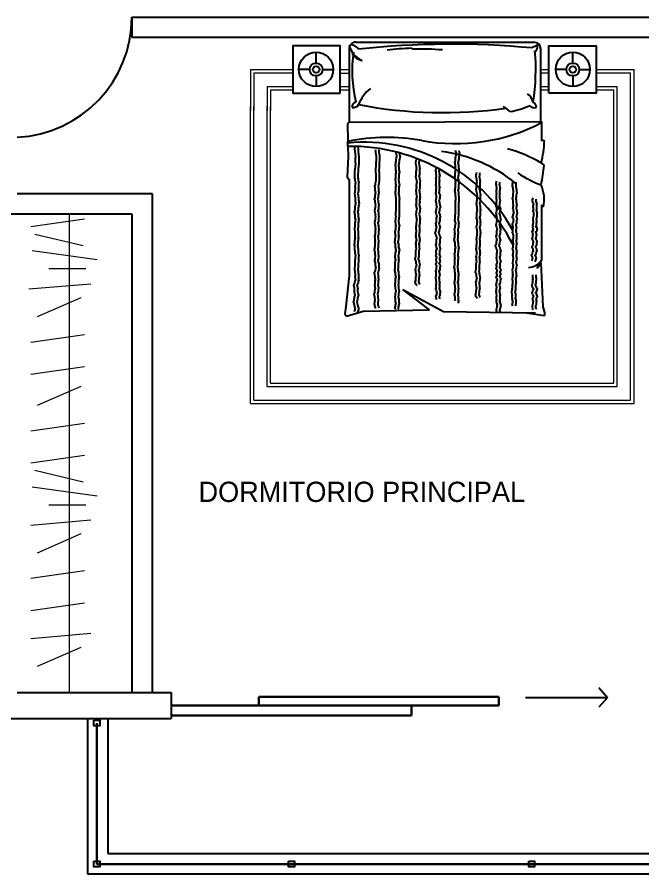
# Model space of a CAD drawing. Header units: metres. Extents: x -525 to 413, y -37 to 272.
# Drawn here: x 145.41 to 150.04, y 42.62 to 48.97 of the extents above; entities that cross this region are included whole.
import ezdxf

# ---------------------------------------------------------------- set-up
doc = ezdxf.new("R2010")
doc.units = ezdxf.units.M
doc.header["$MEASUREMENT"] = 0
doc.layers.get('0').update_dxf_attribs({"color": 254})
for name, color, linetype in [('arboles', 254, 'Continuous'), ('mobi alcolchonado', 254, 'Continuous'), ('MOBILIARIO2', 254, 'Continuous'), ('PUERTAS', 254, 'Continuous')]:
    doc.layers.add(name, color=color, linetype=linetype)
doc.layers.add('muebles', color=254, linetype='Continuous', lineweight=5)
doc.layers.add('ventanas', color=254, linetype='Continuous', lineweight=30)
doc.styles.get("Standard").update_dxf_attribs({"font": 'HTOWERT.TTF', "height": 0.08})

# ---------------------------------------------------------------- blocks, each defined once
blk = doc.blocks.new('A$C2820749F')
at = {"layer": 'mobi alcolchonado'}
for p, q in [((0.0318, 1.9902), (0.0318, 1.4358)), ((0.0818, 2.0289), (1.4005, 2.0289)), ((1.4505, 1.9902), (1.4505, 1.4402)), ((0.0318, 1.4358), (0.0191, 1.4272)), ((0.0191, 1.4272), (0.0222, 1.2934)), ((0.0318, 1.4358), (1.4505, 1.4419)), ((1.4541, 1.4401), (1.4576, 1.4371)), ((1.4576, 1.4371), (1.4563, 1.2945)), ((0.023, 1.2566), (0.0247, 1.1831)), ((0.0247, 1.1831), (0.0168, 1.0295)), ((1.4564, 1.1325), (1.4753, 1.1163)), ((0.0168, 1.0295), (0.0318, 1.0115)), ((0.0318, 1.0115), (0.0318, 0.2993)), ((1.4559, 0.8244), (1.4571, 0.49)), ((1.4571, 0.49), (1.4561, 0.4125)), ((1.4239, 0.3509), (1.4561, 0.4125)), ((1.4552, 0.3946), (1.4239, 0.3509)), ((1.4689, 0.0681), (1.4552, 0.3946)), ((0.0318, 0.2993), (0.0084, 0.0705)), ((0.6272, 0.0469), (0.4294, 0.1969)), ((0.4294, 0.1969), (0.7297, 0.0328)), ((0.0084, 0.0705), (0, 0.0154)), ((1.4837, 0.0174), (1.4689, 0.0681)), ((0, 0.0154), (0.0126, 0)), ((0.0126, 0), (0.1359, 0.0362)), ((0.1359, 0.0362), (0.6272, 0.0469)), ((0.7297, 0.0328), (1.4132, 0.0248)), ((1.3452, 0.0248), (1.4775, 0.0026)), ((1.4775, 0.0026), (1.4837, 0.0174))]:
    blk.add_line(p, q, dxfattribs=at)
for centre, radius, start, end in [((0.0818, 1.9789), 0.05, 90, 180), ((0.1916, 2.0429), 0.1629, 192.20076, 247.36037), ((0.0438, 1.9398), 0.0687, 32.33514, 91.40227), ((0.7905, -4.3329), 6.3469, 84.6215, 96.2282), ((1.501, 1.8059), 0.2141, 109.65376, 122.68859), ((1.4005, 1.9789), 0.05, 0, 90), ((1.3631, 2.0033), 0.066, 312.46226, 3.64045), ((0.1529, 2.0079), 0.1178, 212.64341, 258.24192), ((1.0795, 1.8174), 1.0254, 172.24735, 193.0029), ((-0.1132, 1.8254), 1.5274, 350.91915, 5.28005), ((0.0928, 1.5506), 0.0381, 108.98084, 187.57807), ((0.0627, 1.5922), 0.0472, 260.65665, 326.38094), ((0.7261, 4.8325), 3.3256, 259.18397, 278.06292), ((1.1442, 1.4729), 0.0826, 38.2941, 70.05549), ((1.1387, 1.3743), 0.1655, 58.5661, 64.86862), ((1.1266, 2.0962), 0.5891, 279.61407, 294.3372), ((1.4053, 1.5896), 0.0469, 219.94286, 288.39364), ((1.3706, 1.5411), 0.0497, 4.68356, 60.58782), ((0.8207, 2.6569), 1.3796, 259.52328, 297.49189), ((0.0246, 1.2876), 0.00627, 112.10117, 250.53486), ((0.0419, 1.2696), 0.0229, 148.13053, 214.5055), ((0.3143, -0.1486), 1.4713, 80, 101.45136), ((0.144, 0.0341), 1.2535, 28.86267, 95.56453), ((1.4884, 1.3524), 0.0548, 234.34392, 260.3637), ((0.1941, 1.3909), 1.2884, 348.43222, 355.87924), ((0.0477, -0.0915), 1.3483, 27.28963, 91.05009), ((0.1924, 1.2348), 1.2884, 348.19708, 354.72555), ((1.7099, 1.6724), 0.7465, 235, 249.91987), ((1.2179, 0.8642), 0.2588, 347.52539, 24.44013), ((1.4594, 0.7942), 0.0179, 51.33875, 101.19259)]:
    blk.add_arc(centre, radius, start, end, dxfattribs=at)
at = {"layer": 'MOBILIARIO2'}
for points in [[(0.0716, 1.2566, 0.016109), (0.078, 1.1791, 0.024073), (0.0781, 1.127, 0.018694), (0.0717, 1.0507, -0.050065), (0.0711, 1.0221, -0.056677), (0.0744, 1.0054, 0.051657), (0.0781, 0.9872, 0.081685), (0.0758, 0.9517, -0.062491), (0.0711, 0.9056, -0.055675), (0.0762, 0.8677, 0.061502), (0.0804, 0.8334, 0.093427), (0.0744, 0.8013, -0.097168), (0.0688, 0.7704, -0.07769), (0.0737, 0.7418, 0.081942), (0.0781, 0.7145, 0.05009), (0.0746, 0.6809, -0.049651), (0.0711, 0.6469, -0.038952), (0.0738, 0.6112, 0.043857), (0.0758, 0.5793, 0.052705), (0.0723, 0.5527, -0.052187), (0.0688, 0.5257, -0.065973), (0.0726, 0.4895, 0.055408), (0.0781, 0.4465, 0.038659), (0.0753, 0.3998, -0.032291), (0.0711, 0.344, -0.056883), (0.0756, 0.301, 0.072358), (0.0781, 0.2671, 0.122992), (0.0722, 0.249, -0.101053), (0.0641, 0.2275, -0.148742), (0.0688, 0.1939, 0.127539), (0.0758, 0.1552, 0.105457), (0.0677, 0.1275, -0.125573), (0.0618, 0.1039, -0.14575), (0.0683, 0.0826, 0.134347), (0.0758, 0.0597, 0.073839), (0.0746, 0.0476, 0.052428), (0.0688, 0.0317)], [(0.0967, 1.2559, 0.016212), (0.1031, 1.1788, 0.024132), (0.1032, 1.1268, 0.018479), (0.0969, 1.0519, -0.049503), (0.0963, 1.0238, -0.057233), (0.0995, 1.007, 0.051743), (0.1033, 0.9886, 0.081718), (0.101, 0.9528, -0.062376), (0.0963, 0.9061, -0.056016), (0.1015, 0.8675, 0.062225), (0.1057, 0.8327, 0.092827), (0.0997, 0.8007, -0.097273), (0.0942, 0.7702, -0.077058), (0.099, 0.7421, 0.080968), (0.1033, 0.7153, 0.051015), (0.0998, 0.6812, -0.050139), (0.0962, 0.6465, -0.038829), (0.0989, 0.6104, 0.044073), (0.1009, 0.5786, 0.05256), (0.0974, 0.5521, -0.051882), (0.094, 0.5256, -0.065917), (0.0978, 0.4898, 0.055177), (0.1032, 0.4471, 0.038645), (0.1004, 0.4007, -0.03175), (0.0962, 0.3443, -0.05817), (0.101, 0.2991, 0.074982), (0.1035, 0.2639, 0.120388), (0.0977, 0.2461, -0.099922), (0.0898, 0.2251, -0.1495), (0.0944, 0.192, 0.128684), (0.1013, 0.1539, 0.103936), (0.0935, 0.1272, -0.123542), (0.0878, 0.1045, -0.142951), (0.0938, 0.084, 0.122441), (0.1018, 0.0605, 0.081719), (0.1005, 0.0451, 0.060139), (0.093, 0.0256)], [(0.225, 1.2342, 0.016834), (0.2313, 1.1874, 0.034468), (0.232, 1.1643, 0.00922), (0.229, 1.1106, -0.014186), (0.2273, 1.0757, -0.027864), (0.2289, 1.0343, 0.034884), (0.2297, 1.0011, 0.087457), (0.2255, 0.9825, -0.077501), (0.2204, 0.9615, -0.10571), (0.2232, 0.939, 0.089665), (0.2273, 0.9126, 0.091876), (0.2223, 0.8883, -0.100294), (0.218, 0.866, -0.104219), (0.2227, 0.845, 0.103855), (0.2273, 0.824, 0.085768), (0.2237, 0.8016, -0.088421), (0.2204, 0.7798, -0.073045), (0.224, 0.7584, 0.076066), (0.2273, 0.7378, 0.079828), (0.2239, 0.7145, -0.07972), (0.2204, 0.6912, -0.069238), (0.2238, 0.668, 0.06864), (0.2273, 0.6446, 0.070898), (0.2236, 0.6157, -0.075702), (0.2204, 0.5887, -0.045986), (0.2226, 0.5702, 0.045091), (0.225, 0.5514, 0.076769), (0.2216, 0.5225, -0.075317), (0.218, 0.4931, -0.065696), (0.2217, 0.4703, 0.069765), (0.225, 0.4488, 0.058047), (0.2232, 0.4315, -0.04517), (0.2204, 0.4092, -0.107598), (0.2256, 0.3799, 0.119304), (0.2297, 0.3533, 0.134303), (0.2235, 0.3365, -0.142887), (0.218, 0.3207, -0.094042), (0.221, 0.2988, 0.082548), (0.225, 0.2741, 0.054703), (0.222, 0.2477, -0.071659), (0.2204, 0.2275, -0.065726), (0.2226, 0.2161, 0.062051), (0.225, 0.2042, 0.141652), (0.2209, 0.1842, -0.127606), (0.2157, 0.1622, -0.082372), (0.2192, 0.1435, 0.083239), (0.2227, 0.1249, 0.067193), (0.2209, 0.1096, -0.05209), (0.218, 0.09, -0.075758), (0.2196, 0.0756, -0.049851), (0.2273, 0.055)], [(0.2499, 1.2367, 0.016995), (0.2563, 1.1887, 0.034524), (0.2571, 1.1649, 0.009087), (0.254, 1.1106, -0.014008), (0.2524, 1.0755, -0.028389), (0.254, 1.0324, 0.036216), (0.2548, 0.9986, 0.085799), (0.2507, 0.9806, -0.076158), (0.2458, 0.9604, -0.106727), (0.2486, 0.9381, 0.090343), (0.2527, 0.9119, 0.091358), (0.2477, 0.8881, -0.099809), (0.2436, 0.8663, -0.104145), (0.2481, 0.8456, 0.103071), (0.2528, 0.8248, 0.086935), (0.2491, 0.8021, -0.089287), (0.2457, 0.7799, -0.072441), (0.2493, 0.7585, 0.075683), (0.2527, 0.738, 0.080097), (0.2491, 0.7146, -0.080136), (0.2456, 0.6912, -0.068821), (0.2491, 0.6682, 0.06822), (0.2526, 0.6449, 0.07127), (0.2488, 0.6159, -0.075969), (0.2455, 0.5887, -0.045868), (0.2478, 0.5702, 0.045154), (0.2502, 0.5514, 0.076598), (0.2468, 0.5228, -0.075113), (0.2433, 0.4936, -0.065882), (0.2469, 0.4708, 0.069876), (0.2502, 0.4493, 0.057507), (0.2485, 0.4322, -0.043911), (0.2456, 0.4098, -0.109441), (0.2511, 0.3789, 0.121849), (0.2554, 0.351, 0.133121), (0.2491, 0.334, -0.145487), (0.2437, 0.3182, -0.09027), (0.2465, 0.2977, 0.08023), (0.2502, 0.2747, 0.055518), (0.2473, 0.2491, -0.070221), (0.2456, 0.2287, -0.068505), (0.248, 0.2166, 0.064708), (0.2506, 0.2039, 0.140191), (0.2463, 0.1837, -0.1283), (0.2412, 0.1618, -0.081106), (0.2447, 0.1435, 0.082764), (0.248, 0.1256, 0.06863), (0.2462, 0.1103, -0.055684), (0.2435, 0.0916, -0.073555), (0.2449, 0.0794, -0.046852), (0.2515, 0.0615)], [(0.3766, 1.2109, 0.036577), (0.3826, 1.1903, 0.065257), (0.3836, 1.1783, 0.081239), (0.3768, 1.1467, -0.09673), (0.3719, 1.12, -0.059687), (0.3755, 1.0929, 0.061201), (0.3789, 1.0664, 0.068087), (0.3748, 1.0351, -0.079475), (0.3719, 1.0081, -0.066482), (0.3754, 0.9897, 0.06511), (0.3789, 0.9709, 0.088365), (0.3754, 0.9417, -0.088514), (0.3719, 0.9126, -0.053898), (0.3763, 0.886, 0.072445), (0.3789, 0.866, 0.014703), (0.3778, 0.8427, -0.01338), (0.3766, 0.817, -0.011057), (0.3766, 0.7774, 0.009921), (0.3766, 0.7378, 0.044454), (0.3741, 0.7148, -0.048377), (0.3719, 0.6935, -0.125065), (0.3749, 0.6818, 0.104774), (0.3789, 0.6679, 0.140323), (0.3748, 0.648, -0.125005), (0.3696, 0.626, -0.059733), (0.372, 0.6081, 0.062195), (0.3743, 0.591, 0.076384), (0.3712, 0.5703, -0.06684), (0.3673, 0.5467, -0.115189), (0.3731, 0.5176, 0.114961), (0.3789, 0.4885, 0.097223), (0.3734, 0.4645, -0.116527), (0.3696, 0.4442, -0.051779), (0.3718, 0.4296, 0.047812), (0.3743, 0.4139, 0.078489), (0.371, 0.3798, -0.074508), (0.3673, 0.344, -0.064682), (0.372, 0.3168, 0.066772), (0.3766, 0.2904, 0.076034), (0.3731, 0.2601, -0.075656), (0.3696, 0.2298, -0.063602), (0.3734, 0.2066, 0.070388), (0.3766, 0.1855, 0.079082), (0.3734, 0.1644, -0.071502), (0.3696, 0.1412, -0.088099), (0.3733, 0.1172, 0.094007), (0.3766, 0.0946, 0.091812), (0.3731, 0.0794, -0.09253), (0.3696, 0.0643, -0.064978), (0.3701, 0.0585, -0.037379), (0.373, 0.0488)], [(0.4025, 1.2093, 0.034849), (0.4082, 1.1896, 0.063486), (0.4091, 1.1784, 0.084403), (0.4023, 1.1466, -0.098788), (0.3972, 1.1191, -0.058591), (0.4008, 1.0924, 0.060695), (0.4041, 1.0665, 0.068148), (0.4001, 1.0357, -0.079202), (0.3972, 1.009, -0.06675), (0.4006, 0.9906, 0.064998), (0.4042, 0.9717, 0.088664), (0.4007, 0.9423, -0.08935), (0.3971, 0.913, -0.053061), (0.4015, 0.8868, 0.071644), (0.404, 0.8673, 0.015298), (0.4029, 0.8433, -0.013681), (0.4016, 0.8165, -0.010889), (0.4016, 0.7765, 0.010649), (0.4016, 0.7365, 0.042768), (0.3993, 0.7156, -0.044654), (0.3973, 0.6956, -0.128784), (0.4003, 0.6832, 0.106491), (0.4047, 0.6685, 0.140372), (0.4003, 0.6477, -0.126736), (0.395, 0.6249, -0.057828), (0.3974, 0.6073, 0.061442), (0.3995, 0.5907, 0.076141), (0.3965, 0.5705, -0.065916), (0.3926, 0.5472, -0.116085), (0.3985, 0.5179, 0.115201), (0.4044, 0.4883, 0.097759), (0.3988, 0.4639, -0.118144), (0.395, 0.4435, -0.049819), (0.3971, 0.4295, 0.04634), (0.3994, 0.4146, 0.079345), (0.3962, 0.3808, -0.074617), (0.3925, 0.3449, -0.064869), (0.3973, 0.3176, 0.066843), (0.4018, 0.2911, 0.075858), (0.3983, 0.2608, -0.075529), (0.3948, 0.2303, -0.063913), (0.3987, 0.2068, 0.070745), (0.4019, 0.1855, 0.078628), (0.3987, 0.1644, -0.070918), (0.3949, 0.1411, -0.091738), (0.399, 0.1159, 0.104246), (0.402, 0.0936, 0.077322), (0.3985, 0.0784, -0.076658), (0.395, 0.0631, -0.044784), (0.395, 0.0583, -0.024817), (0.3964, 0.0497)], [(0.8175, 1.2285, 0.036577), (0.8235, 1.2079, 0.065257), (0.8245, 1.1958, 0.081239), (0.8177, 1.1643, -0.09673), (0.8128, 1.1376, -0.059687), (0.8164, 1.1104, 0.061201), (0.8198, 1.084, 0.068087), (0.8157, 1.0527, -0.079475), (0.8128, 1.0257, -0.066482), (0.8163, 1.0073, 0.06511), (0.8198, 0.9884, 0.088365), (0.8163, 0.9593, -0.088514), (0.8128, 0.9302, -0.053898), (0.8172, 0.9035, 0.072445), (0.8198, 0.8836, 0.014703), (0.8187, 0.8602, -0.01338), (0.8175, 0.8346, -0.011057), (0.8175, 0.795, 0.009921), (0.8175, 0.7554, 0.044454), (0.815, 0.7323, -0.048377), (0.8128, 0.7111, -0.125065), (0.8158, 0.6993, 0.104774), (0.8198, 0.6855, 0.140323), (0.8157, 0.6656, -0.125005), (0.8105, 0.6435, -0.059733), (0.8129, 0.6257, 0.062195), (0.8151, 0.6086, 0.076384), (0.8121, 0.5879, -0.06684), (0.8082, 0.5643, -0.115189), (0.814, 0.5352, 0.114961), (0.8198, 0.506, 0.097223), (0.8143, 0.482, -0.116527), (0.8105, 0.4618, -0.051779), (0.8127, 0.4472, 0.047812), (0.8151, 0.4315, 0.078489), (0.8119, 0.3974, -0.074508), (0.8082, 0.3616, -0.064682), (0.8129, 0.3343, 0.066772), (0.8175, 0.308, 0.076034), (0.814, 0.2777, -0.075656), (0.8105, 0.2474, -0.063602), (0.8143, 0.2241, 0.070388), (0.8175, 0.2031, 0.079082), (0.8143, 0.182, -0.071502), (0.8105, 0.1588, -0.088099), (0.8142, 0.1348, 0.094007), (0.8175, 0.1122, 0.091812)], [(0.8434, 1.2269, 0.034849), (0.8491, 1.2072, 0.063486), (0.85, 1.196, 0.084403), (0.8432, 1.1642, -0.098788), (0.8381, 1.1367, -0.058591), (0.8417, 1.11, 0.060695), (0.845, 1.0841, 0.068148), (0.841, 1.0532, -0.079202), (0.8381, 1.0266, -0.06675), (0.8415, 1.0081, 0.064998), (0.8451, 0.9893, 0.088664), (0.8416, 0.9599, -0.08935), (0.838, 0.9305, -0.053061), (0.8424, 0.9044, 0.071644), (0.8449, 0.8848, 0.015298), (0.8438, 0.8608, -0.013681), (0.8425, 0.834, -0.010889), (0.8425, 0.7941, 0.010649), (0.8425, 0.7541, 0.042768), (0.8402, 0.7332, -0.044654), (0.8382, 0.7132, -0.128784), (0.8412, 0.7008, 0.106491), (0.8456, 0.6861, 0.140372), (0.8412, 0.6653, -0.126736), (0.8359, 0.6424, -0.057828), (0.8383, 0.6249, 0.061442), (0.8404, 0.6083, 0.076141), (0.8374, 0.5881, -0.065916), (0.8335, 0.5648, -0.116085), (0.8394, 0.5355, 0.115201), (0.8453, 0.5059, 0.097759), (0.8397, 0.4815, -0.118144), (0.8359, 0.4611, -0.049819), (0.838, 0.4471, 0.04634), (0.8403, 0.4321, 0.079345), (0.8371, 0.3983, -0.074617), (0.8334, 0.3625, -0.064869), (0.8382, 0.3352, 0.066843), (0.8427, 0.3087, 0.075858), (0.8392, 0.2784, -0.075529), (0.8357, 0.2479, -0.063913), (0.8396, 0.2244, 0.070745), (0.8428, 0.2031, 0.078628), (0.8396, 0.182, -0.070918), (0.8358, 0.1587, -0.091738), (0.8399, 0.1335, 0.104246), (0.8429, 0.1112, 0.077322), (0.8394, 0.096, -0.076658)], [(0.5281, 1.1596, -0.03776), (0.5238, 1.141, -0.061868), (0.5235, 1.1293, -0.048595), (0.5273, 1.1095, 0.055091), (0.5305, 1.092, 0.095626), (0.5269, 1.0625, -0.098357), (0.5235, 1.0338, -0.076409), (0.5282, 1.0139, 0.077038), (0.5328, 0.9942, 0.089345), (0.5296, 0.9625, -0.084057), (0.5258, 0.9289, -0.04749), (0.5294, 0.9052, 0.04929), (0.5328, 0.8823, 0.087499), (0.529, 0.8521, -0.094197), (0.5258, 0.824, -0.078357), (0.5295, 0.8085, 0.083223), (0.5328, 0.7937, 0.112249), (0.5296, 0.7745, -0.105279), (0.5258, 0.7541, -0.082664), (0.5296, 0.7346, 0.090946), (0.5328, 0.7168, 0.067901), (0.5294, 0.6927, -0.066074), (0.5258, 0.6679, -0.035048), (0.5271, 0.6461, 0.037877), (0.5281, 0.626, 0.060523), (0.5257, 0.6094, -0.062605), (0.5235, 0.5933, -0.127512), (0.5268, 0.5797, 0.121277), (0.5305, 0.5654, 0.117111), (0.5271, 0.5504, -0.113611), (0.5235, 0.5351, -0.059143), (0.5252, 0.5203, 0.043052), (0.5281, 0.5001, 0.089599), (0.5234, 0.4602, -0.091053), (0.5188, 0.4209, -0.111622), (0.5255, 0.3984, 0.130391), (0.5305, 0.3789, 0.12494), (0.526, 0.3617, -0.120889), (0.5212, 0.344, -0.086695), (0.524, 0.3249, 0.071647), (0.5281, 0.302, 0.113093), (0.5234, 0.2774, -0.114265), (0.5188, 0.2531, -0.106276), (0.5218, 0.2417, -0.062305), (0.5328, 0.2251)], [(0.5529, 1.1558, -0.034858), (0.5492, 1.1395, -0.059461), (0.5488, 1.1297, -0.052316), (0.5525, 1.1106, 0.056386), (0.5558, 1.0929, 0.095596), (0.5522, 1.0637, -0.098171), (0.5488, 1.0352, -0.07636), (0.5535, 1.0155, 0.076506), (0.5581, 0.9957, 0.090069), (0.5549, 0.9636, -0.084543), (0.551, 0.9294, -0.047364), (0.5547, 0.9055, 0.049676), (0.558, 0.8827, 0.08659), (0.5543, 0.8531, -0.092747), (0.5512, 0.8254, -0.079795), (0.5549, 0.8095, 0.084031), (0.5583, 0.7944, 0.112191), (0.555, 0.7749, -0.106013), (0.5512, 0.7543, -0.081403), (0.555, 0.735, 0.089338), (0.5581, 0.7174, 0.069417), (0.5547, 0.6925, -0.067062), (0.5509, 0.6668, -0.034899), (0.5522, 0.6447, 0.039008), (0.5532, 0.6249, 0.057667), (0.5511, 0.6098, -0.058816), (0.5489, 0.5946, -0.130991), (0.5523, 0.5806, 0.122045), (0.5562, 0.5656, 0.11844), (0.5526, 0.5499, -0.116548), (0.5489, 0.5339, -0.056461), (0.5505, 0.5195, 0.041981), (0.5533, 0.5003, 0.089156), (0.5488, 0.4617, -0.08877), (0.5442, 0.4228, -0.114233), (0.5511, 0.3996, 0.131551), (0.5564, 0.3791, 0.125542), (0.5516, 0.3611, -0.123278), (0.5467, 0.3428, -0.085156), (0.5496, 0.3238, 0.073009), (0.5535, 0.3017, 0.115535), (0.5488, 0.2782, -0.127329), (0.545, 0.2567, -0.096991), (0.5472, 0.2488, -0.053351), (0.5552, 0.2363)], [(0.6774, 1.0944, -0.052853), (0.6718, 1.082, -0.082349), (0.6704, 1.0734, -0.113365), (0.6746, 1.0557, 0.137167), (0.6774, 1.0408, 0.079599), (0.6743, 1.0286, -0.112443), (0.6727, 1.0198, -0.045995), (0.6737, 1.0122, 0.039568), (0.6751, 1.0035, 0.069784), (0.6738, 0.9855, -0.073829), (0.6727, 0.9685, -0.067952), (0.6744, 0.9608, 0.047112), (0.6774, 0.9499, 0.170036), (0.6738, 0.9287, -0.173788), (0.6704, 0.9079, -0.142872), (0.6751, 0.8985, 0.145458), (0.6797, 0.8893, 0.195397), (0.6763, 0.8737, -0.151851), (0.6704, 0.8543, -0.126712), (0.6761, 0.8324, 0.124684), (0.682, 0.8101, 0.150491), (0.6756, 0.7881, -0.168102), (0.6704, 0.7681, -0.13967), (0.6759, 0.7534, 0.13006), (0.682, 0.7378, 0.169436), (0.6765, 0.7126, -0.163629), (0.6704, 0.6865, -0.104575), (0.6752, 0.6711, 0.109696), (0.6797, 0.6562, 0.20768), (0.6729, 0.6366, -0.202622), (0.6657, 0.6166, -0.1762), (0.6735, 0.5983, 0.167885), (0.682, 0.5793, 0.137817), (0.6771, 0.5532, -0.14417), (0.6727, 0.5281, -0.079258), (0.677, 0.5125, 0.072052), (0.682, 0.4955, 0.215179), (0.6743, 0.4687, -0.272703), (0.6704, 0.4465, -0.157232), (0.6756, 0.4399, 0.133932), (0.682, 0.4325, 0.346503), (0.6767, 0.4085, -0.328416), (0.6704, 0.3836, -0.136915), (0.6773, 0.3746, 0.179847), (0.682, 0.3673, 0.252619), (0.6774, 0.351, -0.209461), (0.6704, 0.3323, -0.111259), (0.6748, 0.3166, 0.146381), (0.6774, 0.3044, 0.125668), (0.6736, 0.2934, -0.139354), (0.6704, 0.2834, -0.105558), (0.6729, 0.2694, 0.077694), (0.6774, 0.2508, 0.090317), (0.6747, 0.2238, -0.100764), (0.6727, 0.1995, -0.12001), (0.6777, 0.1862, 0.131665), (0.682, 0.1739, 0.170535), (0.6784, 0.1601, -0.13714), (0.6727, 0.1436, -0.068639), (0.6735, 0.1343, -0.052035), (0.6774, 0.1226)], [(0.7011, 1.0865, -0.042607), (0.6973, 1.0776, -0.071397), (0.6963, 1.072, -0.129838), (0.6999, 1.0557, 0.140626), (0.703, 1.0407, 0.083982), (0.6998, 1.028, -0.117812), (0.6981, 1.0188, -0.041239), (0.699, 1.012, 0.036686), (0.7002, 1.0044, 0.06988), (0.699, 0.9876, -0.071878), (0.6979, 0.9708, -0.072269), (0.6998, 0.9624, 0.05165), (0.7029, 0.9509, 0.163828), (0.6996, 0.9313, -0.164309), (0.6964, 0.9118, -0.150844), (0.7013, 0.902, 0.147278), (0.7063, 0.892, 0.197862), (0.7026, 0.875, -0.156121), (0.6963, 0.8543, -0.123696), (0.7022, 0.8319, 0.125417), (0.7079, 0.8099, 0.148173), (0.7016, 0.7886, -0.166473), (0.6967, 0.7694, -0.139796), (0.702, 0.7551, 0.128151), (0.7081, 0.7397, 0.171039), (0.7025, 0.7142, -0.162775), (0.6962, 0.6875, -0.107698), (0.7014, 0.6711, 0.115196), (0.706, 0.6557, 0.202947), (0.6993, 0.6367, -0.202257), (0.6926, 0.6176, -0.173028), (0.6999, 0.6005, 0.162077), (0.708, 0.5824, 0.143302), (0.703, 0.5556, -0.146514), (0.6984, 0.5293, -0.08083), (0.703, 0.513, 0.077891), (0.7079, 0.496, 0.205436), (0.7011, 0.4725, -0.258943), (0.6976, 0.4529, -0.167371), (0.7026, 0.4464, 0.135353), (0.7093, 0.4389, 0.347128), (0.7039, 0.4144, -0.32569), (0.6973, 0.3889, -0.138368), (0.7046, 0.3794, 0.174678), (0.7098, 0.3715, 0.262199), (0.7045, 0.3527, -0.218741), (0.6964, 0.3313, -0.1036), (0.701, 0.3153, 0.142377), (0.7034, 0.3034, 0.128588), (0.6994, 0.2921, -0.145504), (0.6963, 0.282, -0.099417), (0.6986, 0.2691, 0.074367), (0.7026, 0.2523, 0.090334), (0.7002, 0.2268, -0.095924), (0.6981, 0.2028, -0.126634), (0.7036, 0.1882, 0.136356), (0.7084, 0.1745, 0.176248), (0.704, 0.1592, -0.158824), (0.6986, 0.1425, -0.054695), (0.6992, 0.1363, -0.039328), (0.7018, 0.128)], [(0.9753, 1.064, -0.03776), (0.971, 1.0454, -0.061868), (0.9707, 1.0337, -0.048595), (0.9745, 1.0139, 0.055091), (0.9777, 0.9964, 0.095626), (0.974, 0.9669, -0.098357), (0.9707, 0.9382, -0.076409), (0.9754, 0.9183, 0.077038), (0.98, 0.8986, 0.089345), (0.9768, 0.8669, -0.084057), (0.973, 0.8333, -0.04749), (0.9766, 0.8096, 0.04929), (0.98, 0.7867, 0.087499), (0.9762, 0.7565, -0.094197), (0.973, 0.7284, -0.078357), (0.9767, 0.7129, 0.083223), (0.98, 0.6982, 0.112249), (0.9767, 0.6789, -0.105279), (0.973, 0.6585, -0.082664), (0.9768, 0.639, 0.090946), (0.98, 0.6212, 0.067901), (0.9766, 0.5971, -0.066074), (0.973, 0.5723, -0.035048), (0.9743, 0.5505, 0.037877), (0.9753, 0.5304, 0.060523), (0.9729, 0.5138, -0.062605), (0.9707, 0.4977, -0.127512), (0.974, 0.4841, 0.121277), (0.9777, 0.4698, 0.117111), (0.9743, 0.4548, -0.113611), (0.9707, 0.4395, -0.059143), (0.9724, 0.4247, 0.043052), (0.9753, 0.4045, 0.089599), (0.9706, 0.3646, -0.091053), (0.966, 0.3253, -0.111622), (0.9727, 0.3028, 0.130391), (0.9777, 0.2833, 0.12494), (0.9731, 0.2661, -0.120889), (0.9683, 0.2484, -0.086695), (0.9712, 0.2293, 0.071647), (0.9753, 0.2064, 0.113093), (0.9706, 0.1819, -0.114265), (0.966, 0.1575, -0.106276), (0.9689, 0.1461, -0.062305), (0.98, 0.1295)], [(1, 1.0602, -0.034858), (0.9964, 1.0439, -0.059461), (0.996, 1.0341, -0.052316), (0.9997, 1.015, 0.056386), (1.0029, 0.9973, 0.095596), (0.9994, 0.9681, -0.098171), (0.996, 0.9396, -0.07636), (1.0007, 0.9199, 0.076506), (1.0053, 0.9001, 0.090069), (1.0021, 0.868, -0.084543), (0.9982, 0.8338, -0.047364), (1.0019, 0.8099, 0.049676), (1.0052, 0.7871, 0.08659), (1.0015, 0.7575, -0.092747), (0.9983, 0.7298, -0.079795), (1.0021, 0.7139, 0.084031), (1.0055, 0.6988, 0.112191), (1.0022, 0.6793, -0.106013), (0.9984, 0.6587, -0.081403), (1.0022, 0.6394, 0.089338), (1.0053, 0.6218, 0.069417), (1.0018, 0.5969, -0.067062), (0.9981, 0.5712, -0.034899), (0.9994, 0.5491, 0.039008), (1.0004, 0.5293, 0.057667), (0.9983, 0.5142, -0.058816), (0.9961, 0.4991, -0.130991), (0.9995, 0.485, 0.122045), (1.0034, 0.47, 0.11844), (0.9998, 0.4543, -0.116548), (0.9961, 0.4383, -0.056461), (0.9977, 0.4239, 0.041981), (1.0005, 0.4047, 0.089156), (0.996, 0.3661, -0.08877), (0.9914, 0.3272, -0.114233), (0.9983, 0.304, 0.131551), (1.0036, 0.2835, 0.125542), (0.9988, 0.2655, -0.123278), (0.9939, 0.2472, -0.085156), (0.9968, 0.2282, 0.073009), (1.0007, 0.2061, 0.115535), (0.996, 0.1826, -0.127329), (0.9922, 0.1611, -0.096991), (0.9943, 0.1532, -0.053351), (1.0024, 0.1407)], [(1.1246, 0.9988, -0.052853), (1.1189, 0.9864, -0.082349), (1.1176, 0.9778, -0.113365), (1.1218, 0.9601, 0.137167), (1.1246, 0.9452, 0.079599), (1.1215, 0.933, -0.112443), (1.1199, 0.9242, -0.045995), (1.1209, 0.9166, 0.039568), (1.1222, 0.9079, 0.069784), (1.121, 0.8899, -0.073829), (1.1199, 0.8729, -0.067952), (1.1216, 0.8652, 0.047112), (1.1246, 0.8543, 0.170036), (1.121, 0.8331, -0.173788), (1.1176, 0.8123, -0.142872), (1.1223, 0.803, 0.145458), (1.1269, 0.7937, 0.195397), (1.1235, 0.7781, -0.151851), (1.1176, 0.7587, -0.126712), (1.1233, 0.7368, 0.124684), (1.1292, 0.7145, 0.150491), (1.1227, 0.6925, -0.168102), (1.1176, 0.6725, -0.13967), (1.1231, 0.6578, 0.13006), (1.1292, 0.6422, 0.169436), (1.1236, 0.617, -0.163629), (1.1176, 0.591, -0.104575), (1.1224, 0.5755, 0.109696), (1.1269, 0.5607, 0.20768), (1.1201, 0.541, -0.202622), (1.1129, 0.521, -0.1762), (1.1207, 0.5028, 0.167885), (1.1292, 0.4838, 0.137817), (1.1243, 0.4576, -0.14417), (1.1199, 0.4325, -0.079258), (1.1242, 0.4169, 0.072052), (1.1292, 0.3999, 0.215179), (1.1215, 0.3731, -0.272703), (1.1176, 0.3509, -0.157232), (1.1228, 0.3443, 0.133932), (1.1292, 0.3369, 0.346503), (1.1239, 0.3129, -0.328416), (1.1176, 0.288, -0.136915), (1.1245, 0.279, 0.179847), (1.1292, 0.2717, 0.252619), (1.1246, 0.2554, -0.209461), (1.1176, 0.2367, -0.111259), (1.122, 0.221, 0.146381), (1.1246, 0.2088, 0.125668), (1.1208, 0.1978, -0.139354), (1.1176, 0.1878, -0.105558), (1.1201, 0.1738, 0.077694), (1.1246, 0.1552, 0.090317), (1.1218, 0.1282, -0.100764), (1.1199, 0.1039, -0.12001), (1.1249, 0.0906, 0.131665), (1.1292, 0.0783, 0.170535), (1.1255, 0.0645, -0.13714), (1.1199, 0.048, -0.068639), (1.1207, 0.0387, -0.052035), (1.1246, 0.027)], [(1.1483, 0.9909, -0.042607), (1.1445, 0.982, -0.071397), (1.1435, 0.9764, -0.129838), (1.1471, 0.9602, 0.140626), (1.1502, 0.9451, 0.083982), (1.147, 0.9324, -0.117812), (1.1453, 0.9232, -0.041239), (1.1462, 0.9164, 0.036686), (1.1474, 0.9088, 0.06988), (1.1462, 0.892, -0.071878), (1.1451, 0.8752, -0.072269), (1.147, 0.8668, 0.05165), (1.1501, 0.8553, 0.163828), (1.1468, 0.8358, -0.164309), (1.1436, 0.8163, -0.150844), (1.1484, 0.8064, 0.147278), (1.1535, 0.7964, 0.197862), (1.1498, 0.7794, -0.156121), (1.1434, 0.7587, -0.123696), (1.1494, 0.7364, 0.125417), (1.1551, 0.7143, 0.148173), (1.1488, 0.693, -0.166473), (1.1439, 0.6738, -0.139796), (1.1492, 0.6595, 0.128151), (1.1553, 0.6441, 0.171039), (1.1497, 0.6186, -0.162775), (1.1434, 0.5919, -0.107698), (1.1486, 0.5755, 0.115196), (1.1532, 0.5601, 0.202947), (1.1465, 0.5411, -0.202257), (1.1398, 0.522, -0.173028), (1.1471, 0.5049, 0.162077), (1.1552, 0.4868, 0.143302), (1.1502, 0.46, -0.146514), (1.1455, 0.4338, -0.08083), (1.1502, 0.4174, 0.077891), (1.1551, 0.4004, 0.205436), (1.1483, 0.3769, -0.258943), (1.1448, 0.3573, -0.167371), (1.1498, 0.3508, 0.135353), (1.1565, 0.3433, 0.347128), (1.1511, 0.3188, -0.32569), (1.1445, 0.2933, -0.138368), (1.1518, 0.2838, 0.174678), (1.157, 0.2759, 0.262199), (1.1516, 0.2571, -0.218741), (1.1436, 0.2357, -0.1036), (1.1482, 0.2197, 0.142377), (1.1506, 0.2078, 0.128588), (1.1466, 0.1965, -0.145504), (1.1435, 0.1864, -0.099417), (1.1458, 0.1736, 0.074367), (1.1498, 0.1567, 0.090334), (1.1474, 0.1312, -0.095924), (1.1453, 0.1072, -0.126634), (1.1508, 0.0926, 0.136356), (1.1556, 0.0789, 0.176248), (1.1512, 0.0636, -0.158824), (1.1457, 0.0469, -0.054695), (1.1464, 0.0407, -0.039328), (1.149, 0.0324)], [(1.243, 0.9965, -0.02297), (1.2405, 0.9747, -0.03842), (1.2406, 0.9615, -0.038008), (1.2452, 0.934, 0.055193), (1.2476, 0.9149, 0.083604), (1.2445, 0.8938, -0.075661), (1.2406, 0.8706, -0.084309), (1.2444, 0.8465, 0.09066), (1.2476, 0.824, 0.067099), (1.2455, 0.8119, -0.059889), (1.243, 0.7984, -0.149337), (1.2471, 0.7807, 0.134073), (1.2523, 0.7611, 0.21438), (1.2455, 0.7463, -0.253882), (1.2406, 0.7332, -0.189759), (1.2453, 0.725, 0.18789), (1.25, 0.7168, 0.191242), (1.2458, 0.6989, -0.174445), (1.2406, 0.6796, -0.047645), (1.243, 0.6667, 0.048038), (1.2453, 0.6539, 0.123722), (1.2418, 0.6326, -0.169091), (1.2406, 0.6166, -0.141473), (1.2442, 0.6108, 0.143521), (1.2476, 0.605, 0.155534), (1.2467, 0.5876, -0.107396), (1.243, 0.563, -0.042577), (1.2456, 0.5453, 0.050748), (1.2476, 0.5304, 0.129685), (1.2437, 0.5132, -0.145893), (1.2406, 0.4978, -0.134999), (1.2443, 0.4883, 0.139913), (1.2476, 0.4791, 0.114007), (1.2456, 0.466, -0.10043), (1.243, 0.4512, -0.069927), (1.2452, 0.4375, 0.066719), (1.2476, 0.4232, 0.140231), (1.2437, 0.4073, -0.158227), (1.2406, 0.3929, -0.144948), (1.2439, 0.385, 0.133495), (1.2476, 0.3766, 0.180577), (1.2441, 0.3597, -0.144963), (1.2383, 0.3393, -0.094523), (1.2424, 0.3193, 0.110663), (1.2453, 0.302, 0.10701), (1.2412, 0.2868, -0.129666), (1.2383, 0.2741, -0.099091), (1.241, 0.2628, 0.116601), (1.243, 0.2531, 0.058417), (1.2408, 0.2385, -0.05454), (1.2383, 0.2228, -0.023755), (1.2383, 0.21, 0.022115), (1.2383, 0.1972, 0.082226), (1.2357, 0.1848, -0.093862), (1.2337, 0.1739, -0.171583), (1.2361, 0.167, 0.116919), (1.2406, 0.1575, 0.185126), (1.2381, 0.1409, -0.193604), (1.236, 0.1249, -0.131355), (1.2405, 0.1169, 0.188426), (1.243, 0.1109, 0.095469), (1.2414, 0.1013, -0.066793), (1.2383, 0.0876, -0.021913), (1.2381, 0.0827, -0.016222), (1.2383, 0.076)], [(1.2678, 0.9928, -0.020778), (1.2657, 0.9736, -0.036491), (1.2658, 0.9626, -0.041461), (1.2703, 0.935, 0.057174), (1.2729, 0.9148, 0.082873), (1.2698, 0.8937, -0.075265), (1.2659, 0.8705, -0.085019), (1.2698, 0.8462, 0.092379), (1.273, 0.8236, 0.064068), (1.271, 0.8123, -0.055503), (1.2685, 0.7992, -0.157835), (1.2732, 0.7797, 0.148846), (1.2786, 0.7591, 0.199592), (1.2725, 0.7461, -0.247082), (1.2685, 0.7349, -0.184593), (1.2723, 0.7279, 0.169439), (1.2767, 0.7205, 0.211187), (1.2723, 0.7008, -0.185054), (1.2662, 0.6787, -0.043562), (1.2686, 0.6661, 0.048148), (1.2706, 0.6546, 0.119615), (1.2676, 0.6361, -0.160888), (1.2665, 0.6221, -0.146532), (1.2698, 0.6165, 0.137743), (1.2734, 0.6106, 0.163825), (1.2725, 0.5913, -0.111152), (1.2682, 0.5634, -0.041886), (1.2711, 0.5444, 0.053628), (1.273, 0.5295, 0.124743), (1.2694, 0.5138, -0.141323), (1.2666, 0.4997, -0.136283), (1.27, 0.4907, 0.135036), (1.2734, 0.4816, 0.120412), (1.2713, 0.4675, -0.104043), (1.2683, 0.4512, -0.069722), (1.2708, 0.4367, 0.070787), (1.2731, 0.4224, 0.133062), (1.2696, 0.4081, -0.149023), (1.2668, 0.3953, -0.15104), (1.27, 0.3875, 0.132016), (1.2739, 0.3787, 0.185288), (1.2701, 0.3605, -0.149156), (1.2639, 0.3386, -0.091592), (1.268, 0.3183, 0.1101), (1.2709, 0.3013, 0.106833), (1.2668, 0.2862, -0.131118), (1.264, 0.2737, -0.095868), (1.2665, 0.2631, 0.111479), (1.2684, 0.2539, 0.063175), (1.2661, 0.2383, -0.056761), (1.2633, 0.2209, -0.023768), (1.2633, 0.2072, 0.026007), (1.2633, 0.1947, 0.075167), (1.2614, 0.1852, -0.082422), (1.2597, 0.1766, -0.180625), (1.2619, 0.1701, 0.118245), (1.2664, 0.161, 0.184753), (1.264, 0.1448, -0.189898), (1.2618, 0.1291, -0.133199), (1.2664, 0.1209, 0.180236), (1.2692, 0.1144, 0.10911), (1.2671, 0.102, -0.078712), (1.2633, 0.0852, -0.016438), (1.2632, 0.0814, -0.011572), (1.2633, 0.076)], [(1.3922, 0.8753, -0.063574), (1.3877, 0.8618, -0.09229), (1.3876, 0.852, -0.087813), (1.3921, 0.8394, 0.084664), (1.3969, 0.8264, 0.147947), (1.394, 0.8007, -0.164849), (1.3922, 0.7774, -0.089821), (1.3964, 0.7683, 0.116631), (1.3992, 0.7611, 0.144447), (1.3966, 0.7433, -0.116051), (1.3922, 0.7215, -0.024537), (1.3933, 0.7083, 0.021879), (1.3945, 0.6935, 0.09639), (1.3911, 0.6705, -0.1367), (1.3899, 0.6539, -0.212994), (1.3931, 0.6494, 0.190175), (1.3969, 0.6446, 0.394232), (1.3925, 0.6358, -0.296973), (1.3852, 0.626, -0.196588), (1.3894, 0.6137, 0.177409), (1.3945, 0.6003, 0.181533), (1.3893, 0.5856, -0.205507), (1.3852, 0.5724, -0.192194), (1.3906, 0.5623, 0.172784), (1.3969, 0.5514, 0.223273), (1.392, 0.5327, -0.193968), (1.3852, 0.5118, -0.156888), (1.3915, 0.496, 0.172543), (1.3969, 0.4815, 0.267412), (1.3882, 0.466, -0.2882), (1.3806, 0.4512, -0.1673), (1.3852, 0.4407, 0.167614), (1.3899, 0.4302, 0.102415), (1.3886, 0.4197, 0.090979), (1.3829, 0.4092)], [(1.4158, 0.8659, -0.043115), (1.4137, 0.8586, -0.071529), (1.4134, 0.854, -0.117166), (1.4171, 0.8431, 0.092201), (1.4223, 0.8296, 0.148493), (1.4196, 0.8045, -0.162321), (1.4177, 0.7814, -0.092598), (1.422, 0.7719, 0.115816), (1.4251, 0.7641, 0.147409), (1.4223, 0.7444, -0.11874), (1.4174, 0.7203, -0.02342), (1.4185, 0.7067, 0.023767), (1.4197, 0.6931, 0.081841), (1.4175, 0.676, -0.093108), (1.4159, 0.6609, -0.271365), (1.421, 0.6537, 0.237724), (1.4272, 0.6459, 0.374349), (1.421, 0.6348, -0.322203), (1.4129, 0.623, -0.165022), (1.4169, 0.6119, 0.163895), (1.421, 0.6007, 0.183927), (1.4163, 0.5873, -0.20204), (1.4124, 0.5749, -0.194979), (1.4175, 0.5652, 0.16864), (1.4238, 0.5544, 0.227481), (1.4189, 0.535, -0.192689), (1.4116, 0.5128, -0.162586), (1.4186, 0.4955, 0.18296), (1.4243, 0.4797, 0.259647), (1.4155, 0.4644, -0.292915), (1.4084, 0.4501, -0.147396), (1.4121, 0.4413, 0.130485), (1.4167, 0.4315, 0.124764), (1.4155, 0.4159, 0.11423), (1.4066, 0.4013)], [(1.3945, 0.0457, 0.043571), (1.3903, 0.0629, 0.058781), (1.3899, 0.076, 0.074778), (1.3942, 0.0944, -0.098243), (1.3969, 0.1086, -0.160673), (1.3932, 0.1193, 0.168807), (1.3899, 0.1296, 0.235494), (1.3939, 0.1373, -0.200169), (1.3992, 0.1459, -0.310498), (1.3934, 0.158, 0.25744), (1.3852, 0.1715, 0.272296), (1.3929, 0.1859, -0.302876), (1.3992, 0.1995, -0.245567), (1.3911, 0.2105, 0.301104), (1.3852, 0.2205, 0.076708), (1.3874, 0.231, -0.045391), (1.3922, 0.2484, -0.044442), (1.3946, 0.2751, -0.040505), (1.3922, 0.3044)], [(1.4193, 0.0495, 0.038395), (1.4158, 0.0644, 0.053841), (1.4153, 0.0752, 0.086675), (1.42, 0.0949, -0.114917), (1.4228, 0.11, -0.136679), (1.42, 0.1184, 0.135819), (1.4171, 0.1269, 0.26772), (1.4216, 0.1357, -0.219941), (1.4278, 0.1456, -0.298949), (1.4217, 0.1582, 0.252587), (1.4134, 0.172, 0.270993), (1.4213, 0.187, -0.294092), (1.4281, 0.2013, -0.262376), (1.4186, 0.2139, 0.328686), (1.4122, 0.2251, 0.053331), (1.4139, 0.2329, -0.033048), (1.4172, 0.2454, -0.048678), (1.42, 0.2738, -0.045374), (1.4172, 0.3044)]]:
    blk.add_lwpolyline(points, format="xyb", dxfattribs=at)
for centre, radius, start, end in [((0.5429, 0.2425), 1.7422, 91.63252, 97.54803), ((0.3896, 1.8261), 0.1889, 52.79204, 56.69515), ((0.5704, 0.2356), 1.7422, 84.9412, 92.19029), ((0.3635, 1.4658), 0.2801, 128.45947, 159.02812), ((1.2871, 1.5563), 0.1115, 14.54894, 54.23295), ((0.5623, 0.1042), 1.1264, 51.2765, 82.17799), ((0.9717, 0.3265), 0.9406, 58.98171, 75.60457), ((1.3553, 0.4824), 0.1226, 272.9287, 325.26019)]:
    blk.add_arc(centre, radius, start, end, dxfattribs=at)
blk = doc.blocks.new('A$C4EC6593E')
at = {"layer": 'arboles', "color": 11}
for p, q in [((0.1731, 0.2499), (0.1731, 0.3292)), ((2.0744, 0.2499), (2.0744, 0.3292)), ((0.1254, 0.2021), (0.046, 0.2021)), ((0.2209, 0.2021), (0.3003, 0.2021)), ((2.0266, 0.2021), (1.9473, 0.2021)), ((2.1221, 0.2021), (2.2015, 0.2021)), ((0.1731, 0.1544), (0.1731, 0.075)), ((2.0744, 0.1544), (2.0744, 0.075))]:
    blk.add_line(p, q, dxfattribs=at)
at = {"layer": 'arboles'}
for points in [[(0.35, 0.3774), (0.35, 0.0274), (0, 0.0274), (0, 0.3774)], [(1.8975, 0.3774), (1.8975, 0.0274), (2.2475, 0.0274), (2.2475, 0.3774)]]:
    blk.add_lwpolyline(points, close=True, dxfattribs=at)
at = {"layer": 'arboles', "color": 11}
for centre, radius in [((0.1731, 0.2021), 0.1271), ((2.0744, 0.2021), 0.1271), ((0.1731, 0.2021), 0.0478), ((0.1731, 0.2021), 0.0238), ((2.0744, 0.2021), 0.0478), ((2.0744, 0.2021), 0.0238)]:
    blk.add_circle(centre, radius, dxfattribs=at)
at = {"layer": 'mobi alcolchonado', "rotation": 180}
blk.add_blockref('A$C2820749F', (1.8619, 2.0289), dxfattribs=at)
blk = doc.blocks.new('CAMA200X140CM-2MESITAS')
at = {"layer": 'muebles'}
for p, q in [((0, -0.2024), (0, -0.5051)), ((0, -0.2024), (0.3141, -0.2024)), ((0.025, -0.2274), (0.025, -0.5051)), ((0.025, -0.2274), (0.3141, -0.2278)), ((0.6641, -0.2024), (0.7315, -0.2024)), ((0.6641, -0.2284), (0.7315, -0.2285)), ((2.1502, -0.2024), (2.2116, -0.2024)), ((2.1502, -0.227), (2.2116, -0.2271)), ((2.5616, -0.2024), (2.8416, -0.2024)), ((2.5616, -0.2276), (2.8166, -0.2281)), ((2.8166, -2.6512), (2.8166, -0.2281)), ((2.8416, -2.6762), (2.8416, -0.2024)), ((0.125, -0.3274), (0.125, -0.5051)), ((0.125, -0.3274), (0.3141, -0.3274)), ((0.15, -0.3524), (0.15, -0.5051)), ((0.15, -0.3524), (0.3141, -0.3524)), ((0.6641, -0.3274), (0.7315, -0.3274)), ((0.6641, -0.3524), (0.7315, -0.3524)), ((2.1502, -0.3274), (2.2116, -0.3274)), ((2.1502, -0.3524), (2.2116, -0.3524)), ((2.5616, -0.3274), (2.7166, -0.3274)), ((2.5616, -0.3524), (2.6916, -0.3524)), ((2.6916, -2.5262), (2.6916, -0.3524)), ((2.7166, -2.5512), (2.7166, -0.3274)), ((0, -2.6762), (0, -0.4762)), ((0.025, -2.6512), (0.025, -0.4762)), ((0.125, -2.5512), (0.125, -0.4762)), ((0.15, -2.5262), (0.15, -0.4762)), ((0.15, -2.5262), (2.6916, -2.5262)), ((0.125, -2.5512), (2.7166, -2.5512)), ((0.025, -2.6512), (2.8166, -2.6512)), ((0, -2.6762), (2.8416, -2.6762))]:
    blk.add_line(p, q, dxfattribs=at)
at = {"layer": 'muebles', "rotation": 179.9999999999899}
blk.add_blockref('A$C4EC6593E', (2.5616, 0), dxfattribs=at)

msp = doc.modelspace()

# ---------------------------------------------------------------- linework, layer by layer
for p, q in [((146.2598, 48.9686), (152.4098, 48.9686)), ((146.2598, 48.9686), (146.2598, 48.8186)), ((145.4098, 47.662), (146.4098, 47.662)), ((145.2598, 47.512), (146.2598, 47.512)), ((149.7192, 44.0013), (149.7814, 43.9273)), ((149.7814, 43.9273), (149.7192, 43.8566))]:
    msp.add_line(p, q)
at = {"ltscale": 0.02}
for p, q in [((148.0138, 48.8186), (146.2598, 48.8186)), ((150.208, 48.8186), (148.0138, 48.8186)), ((146.4098, 47.662), (146.4098, 43.9655)), ((146.2598, 47.512), (146.2598, 43.9655)), ((145.4098, 43.9656), (146.551, 43.9655)), ((146.551, 43.9655), (146.551, 43.7717)), ((149.1746, 43.9273), (149.7814, 43.9273)), ((136.6706, 43.7715), (146.551, 43.7717)), ((145.9305, 43.7709), (145.9305, 42.6209)), ((146.0805, 43.7709), (146.0805, 42.7709)), ((146.0805, 42.7709), (150.5805, 42.7709)), ((145.9305, 42.6209), (150.7305, 42.6209))]:
    msp.add_line(p, q, dxfattribs=at)
for points in [[(145.9785, 43.7595), (146.0217, 43.7595), (146.0217, 43.7186), (145.9785, 43.7186)], [(145.9785, 42.715), (146.0217, 42.715), (146.0217, 42.6741), (145.9785, 42.6741)], [(147.4199, 42.715), (147.463, 42.715), (147.463, 42.6741), (147.4199, 42.6741)], [(149.1993, 42.715), (149.2425, 42.715), (149.2425, 42.6741), (149.1993, 42.6741)]]:
    msp.add_lwpolyline(points, close=True, dxfattribs=at)
at = {"layer": 'muebles', "ltscale": 0.02}
for p, q in [((145.7949, 47.512), (145.7949, 46.2192)), ((145.9092, 47.471), (145.5117, 47.4143)), ((145.54, 47.3614), (145.8998, 47.2764)), ((145.5211, 47.2386), (146.0037, 47.1726)), ((145.6446, 47.1065), (145.9187, 47.1065)), ((145.4964, 46.9555), (145.9565, 46.9932)), ((145.8809, 46.8894), (145.5589, 46.7478)), ((145.9092, 46.6156), (145.5117, 46.559)), ((145.9092, 46.3776), (145.5117, 46.3209)), ((145.8809, 46.2325), (145.5589, 46.0909)), ((145.7949, 46.2192), (145.7949, 43.9656)), ((145.9092, 45.9588), (145.5117, 45.9021)), ((145.9092, 45.7207), (145.5117, 45.6641)), ((145.54, 45.6111), (145.8998, 45.5261)), ((145.5211, 45.4884), (146.0037, 45.4223)), ((145.6446, 45.3562), (145.9187, 45.3562)), ((145.5117, 45.2052), (145.9565, 45.2429)), ((145.8809, 45.1391), (145.5589, 44.9975)), ((145.9092, 44.8654), (145.5117, 44.8087)), ((145.9092, 44.6273), (145.5117, 44.5706)), ((145.5117, 44.3653), (145.9565, 44.4031)), ((145.8809, 44.2992), (145.5589, 44.1576))]:
    msp.add_line(p, q, dxfattribs=at)
at = {"layer": 'PUERTAS'}
msp.add_arc((145.3685, 48.9692), 0.8914, 272.66035, 359.95635, dxfattribs=at)
at = {"layer": 'ventanas', "ltscale": 0.02}
for p, q in [((147.1993, 43.9328), (148.9788, 43.9328)), ((147.1993, 43.9328), (147.1993, 43.8681)), ((148.9788, 43.9328), (148.9788, 43.8681)), ((146.551, 43.8681), (148.3305, 43.8681)), ((147.1993, 43.8681), (148.9788, 43.8681)), ((148.3305, 43.8681), (148.3305, 43.7935)), ((145.9994, 43.7379), (145.9994, 42.6934)), ((148.3305, 43.7935), (146.551, 43.7935)), ((145.9994, 42.6934), (150.6502, 42.6934))]:
    msp.add_line(p, q, dxfattribs=at)

# ---------------------------------------------------------------- block references
at = {"layer": 'muebles'}
msp.add_blockref('CAMA200X140CM-2MESITAS', (147.1372, 48.783), dxfattribs=at)

# ---------------------------------------------------------------- texts
at = {"linetype": 'Continuous', "insert": (146.7535, 45.5265), "char_height": 0.15, "attachment_point": 1}
msp.add_mtext_dynamic_manual_height_columns('DORMITORIO PRINCIPAL', width=4.532036, gutter_width=12.5, heights=[0], dxfattribs=at)

doc.saveas('drawing.dxf')
